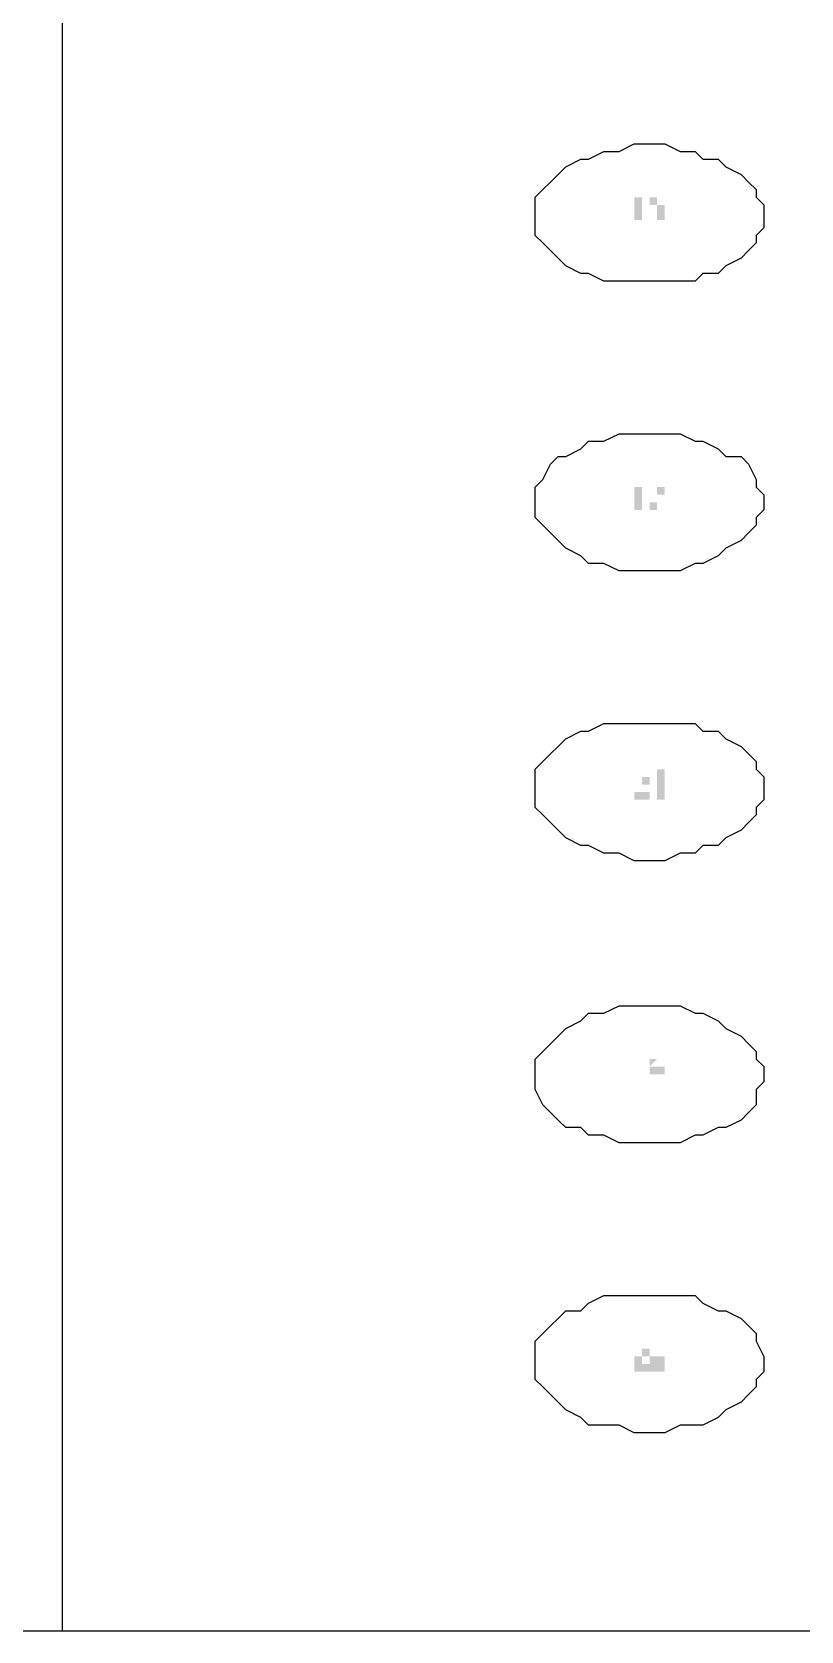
# Model space of a CAD drawing. Header units: millimetres. Extents: x 32.6 to 80.6, y 6.1 to 11.9.
# Drawn here: x 69.679 to 71.021, y 6.112 to 8.903 of the extents above; entities that cross this region are included whole.
import ezdxf

# ---------------------------------------------------------------- set-up
doc = ezdxf.new("R2010")
doc.units = ezdxf.units.MM

msp = doc.modelspace()

# ---------------------------------------------------------------- hatches: boundary and pattern name
for points in [[(70.7437, 8.5745), (70.7304, 8.5745), (70.7304, 8.6011), (70.7304, 8.6011), (70.7304, 8.6011), (70.7304, 8.6011), (70.7304, 8.6011), (70.7304, 8.6011), (70.7304, 8.6011), (70.7304, 8.6011), (70.7304, 8.6011), (70.7304, 8.6011), (70.7304, 8.6011), (70.7304, 8.6011), (70.7304, 8.6011), (70.7304, 8.6011), (70.7304, 8.6011), (70.7304, 8.6011), (70.7304, 8.6011), (70.7304, 8.6011), (70.7304, 8.6011), (70.7304, 8.6011), (70.7304, 8.6011), (70.7304, 8.6011), (70.7304, 8.6011), (70.7304, 8.6011), (70.7304, 8.6011), (70.7304, 8.6011), (70.7304, 8.6011), (70.7304, 8.6011), (70.7304, 8.6011), (70.7304, 8.6011), (70.7304, 8.6011), (70.7304, 8.6011), (70.7304, 8.6011), (70.7304, 8.6011), (70.7304, 8.6011), (70.7304, 8.6011), (70.7304, 8.6011), (70.7304, 8.6011), (70.7304, 8.6011), (70.7304, 8.6011), (70.7304, 8.6011), (70.7304, 8.6011), (70.7304, 8.6011), (70.7304, 8.6011), (70.7304, 8.6144), (70.7304, 8.6144), (70.7304, 8.6144), (70.7437, 8.6144), (70.7437, 8.6144), (70.7437, 8.6144), (70.7437, 8.6144), (70.7437, 8.6144), (70.7437, 8.6144)], [(70.7703, 8.5878), (70.7703, 8.5878), (70.7703, 8.5878), (70.7703, 8.5878), (70.7703, 8.5878), (70.7836, 8.5878), (70.7836, 8.5878), (70.7836, 8.5878), (70.7836, 8.5878), (70.7836, 8.5878), (70.7836, 8.5878), (70.7836, 8.5878), (70.7836, 8.5878), (70.7836, 8.5878), (70.7836, 8.5878), (70.7836, 8.5878), (70.7836, 8.5878), (70.7836, 8.5878), (70.7836, 8.5878), (70.7836, 8.5878), (70.7836, 8.5878), (70.7836, 8.5878), (70.7836, 8.5878), (70.7836, 8.5878), (70.7836, 8.5878), (70.7836, 8.5745), (70.7836, 8.5745), (70.7836, 8.5745), (70.7836, 8.5745), (70.7836, 8.5745), (70.7836, 8.5745), (70.7836, 8.5745), (70.7836, 8.5745), (70.7836, 8.5745), (70.7836, 8.5745), (70.7836, 8.5745), (70.7836, 8.5745), (70.7836, 8.5745), (70.7836, 8.5745), (70.7836, 8.5745), (70.7836, 8.5745), (70.7836, 8.5745), (70.7836, 8.5745), (70.7836, 8.5745), (70.7836, 8.5745), (70.7836, 8.5745), (70.7836, 8.5745), (70.7703, 8.5745), (70.7703, 8.5745), (70.7703, 8.5745), (70.7703, 8.5745), (70.7703, 8.5745), (70.7703, 8.5745), (70.7703, 8.5745), (70.7703, 8.5745), (70.7703, 8.5745), (70.7703, 8.5745), (70.7703, 8.5745), (70.7703, 8.5745), (70.7703, 8.5745), (70.7703, 8.5745), (70.7703, 8.5745), (70.7703, 8.5745), (70.7703, 8.5745), (70.7703, 8.5745), (70.7703, 8.5745), (70.7703, 8.5745), (70.7703, 8.5745), (70.7703, 8.5745), (70.7703, 8.5745), (70.7703, 8.5745), (70.757, 8.5745), (70.757, 8.5745), (70.757, 8.5745), (70.757, 8.5745), (70.757, 8.5745), (70.757, 8.5745), (70.757, 8.5745), (70.757, 8.5745), (70.757, 8.5745), (70.757, 8.5745), (70.757, 8.5745), (70.757, 8.5745), (70.757, 8.5745), (70.757, 8.5745), (70.757, 8.5745), (70.757, 8.5745), (70.757, 8.5745), (70.757, 8.5745), (70.757, 8.5745), (70.757, 8.5745), (70.757, 8.5745), (70.757, 8.5745), (70.757, 8.5745), (70.757, 8.5745), (70.757, 8.5745), (70.757, 8.5745), (70.757, 8.5745), (70.757, 8.5745), (70.757, 8.5745), (70.757, 8.5745), (70.757, 8.5745), (70.757, 8.5745), (70.757, 8.5745), (70.757, 8.5745), (70.757, 8.5745), (70.757, 8.5745), (70.757, 8.5745), (70.757, 8.5745), (70.757, 8.5745), (70.757, 8.5745), (70.757, 8.5745), (70.757, 8.5745), (70.757, 8.5745), (70.7703, 8.5745), (70.7703, 8.5745), (70.7703, 8.5745), (70.7703, 8.5745), (70.7703, 8.5745), (70.7703, 8.5745), (70.7703, 8.5745), (70.7703, 8.5745), (70.7703, 8.5745), (70.7703, 8.5745), (70.7703, 8.5745), (70.7703, 8.5745), (70.7703, 8.5745), (70.7703, 8.5745), (70.7703, 8.5745), (70.7703, 8.5745), (70.7703, 8.5745), (70.7703, 8.5745), (70.7703, 8.5745), (70.7703, 8.5745), (70.7703, 8.5745), (70.7703, 8.5745), (70.7703, 8.5745), (70.7703, 8.5745), (70.7703, 8.5745), (70.7703, 8.5745), (70.7703, 8.5745), (70.7703, 8.5745), (70.7703, 8.5745), (70.7703, 8.5745), (70.7703, 8.5745), (70.7703, 8.5745), (70.7703, 8.5745), (70.7703, 8.5878), (70.7703, 8.5878), (70.7703, 8.5878), (70.7703, 8.5878), (70.7703, 8.5878), (70.7703, 8.5878), (70.7703, 8.5878), (70.7703, 8.5878), (70.7703, 8.5878), (70.7703, 8.5878), (70.7703, 8.5878), (70.7703, 8.5878), (70.7703, 8.5878), (70.7703, 8.5878), (70.7703, 8.5878), (70.7703, 8.5878), (70.7703, 8.5878), (70.7703, 8.5878), (70.7703, 8.5878), (70.7703, 8.5878), (70.7703, 8.5878), (70.7703, 8.5878), (70.7703, 8.5878), (70.7703, 8.5878), (70.7703, 8.5878), (70.7703, 8.5878), (70.7703, 8.5878), (70.7703, 8.5878), (70.7703, 8.5878), (70.7703, 8.5878), (70.7703, 8.5878), (70.7703, 8.5878), (70.7703, 8.5878), (70.7703, 8.5878), (70.7703, 8.5878), (70.7703, 8.5878), (70.7703, 8.5878), (70.7703, 8.5878), (70.7703, 8.5878), (70.7703, 8.5878), (70.7703, 8.5878), (70.7703, 8.5878), (70.7703, 8.5878), (70.7703, 8.6011), (70.7703, 8.6011), (70.7703, 8.6011), (70.7703, 8.6011), (70.7703, 8.6011), (70.7703, 8.6011), (70.7703, 8.6011), (70.7703, 8.6011), (70.7703, 8.6011), (70.7703, 8.6011), (70.7703, 8.6011), (70.7703, 8.6011), (70.7703, 8.6011), (70.7703, 8.6011), (70.7703, 8.6011), (70.7703, 8.6011), (70.7703, 8.6011), (70.7703, 8.6011), (70.7703, 8.6011), (70.7703, 8.6011), (70.7703, 8.6011), (70.7703, 8.6011), (70.7703, 8.6011), (70.7703, 8.6011), (70.7703, 8.6011), (70.7703, 8.6011), (70.7703, 8.6011), (70.7703, 8.6011), (70.7703, 8.6011), (70.7703, 8.6011), (70.7703, 8.6011), (70.7703, 8.6011), (70.7703, 8.6011), (70.7703, 8.6011), (70.7703, 8.6011), (70.7703, 8.6011), (70.7703, 8.6011), (70.7703, 8.6011), (70.7703, 8.6011), (70.757, 8.6011), (70.757, 8.6011), (70.757, 8.6011), (70.757, 8.6011), (70.757, 8.6011), (70.757, 8.6011), (70.757, 8.6011), (70.757, 8.6011), (70.757, 8.6011), (70.757, 8.6011), (70.757, 8.6011), (70.757, 8.6011), (70.757, 8.6011), (70.757, 8.6011), (70.757, 8.6011), (70.757, 8.6011), (70.757, 8.6011), (70.757, 8.6011), (70.757, 8.6011), (70.757, 8.6011), (70.757, 8.6011), (70.757, 8.6011), (70.757, 8.6011), (70.757, 8.6011), (70.757, 8.6011), (70.757, 8.6011), (70.757, 8.6011), (70.757, 8.6011), (70.757, 8.6011), (70.757, 8.6011), (70.757, 8.6144), (70.757, 8.6144), (70.757, 8.6144), (70.757, 8.6144), (70.757, 8.6144), (70.757, 8.6144), (70.757, 8.6144), (70.757, 8.6144), (70.757, 8.6144), (70.757, 8.6144), (70.7703, 8.6144), (70.7703, 8.6144), (70.7703, 8.6144), (70.7703, 8.6144), (70.7703, 8.6144), (70.7703, 8.6144), (70.7703, 8.6144), (70.7703, 8.6144), (70.7703, 8.6144), (70.7703, 8.6144), (70.7703, 8.6144), (70.7703, 8.6144), (70.7703, 8.6144), (70.7703, 8.6144), (70.7703, 8.6144), (70.7703, 8.6144), (70.7703, 8.6144), (70.7703, 8.6144), (70.7703, 8.6144), (70.7703, 8.6144), (70.7703, 8.6144), (70.7703, 8.6144), (70.7703, 8.6144), (70.7703, 8.6144), (70.7703, 8.6011), (70.7703, 8.6011), (70.7836, 8.6011), (70.7836, 8.6011), (70.7836, 8.6011), (70.7836, 8.6011), (70.7836, 8.6011), (70.7836, 8.6011), (70.7836, 8.6011), (70.7836, 8.6011), (70.7836, 8.6011), (70.7836, 8.6011), (70.7836, 8.6011), (70.7836, 8.6011), (70.7836, 8.6011), (70.7836, 8.6011), (70.7836, 8.6011), (70.7836, 8.6011), (70.7836, 8.6011), (70.7836, 8.6011), (70.7836, 8.6011), (70.7836, 8.6011), (70.7836, 8.6011), (70.7836, 8.6011), (70.7836, 8.6011), (70.7836, 8.6011), (70.7836, 8.6011), (70.7836, 8.5878), (70.7836, 8.5878), (70.7836, 8.5878), (70.7836, 8.5878), (70.7703, 8.5878), (70.7703, 8.5878), (70.7703, 8.5878), (70.7703, 8.5878), (70.7703, 8.5878), (70.7703, 8.5878)], [(70.7437, 8.0687), (70.7304, 8.0687), (70.7304, 8.0953), (70.7304, 8.0953), (70.7304, 8.0953), (70.7304, 8.0953), (70.7304, 8.0953), (70.7304, 8.0953), (70.7304, 8.0953), (70.7304, 8.0953), (70.7304, 8.0953), (70.7304, 8.0953), (70.7304, 8.0953), (70.7304, 8.0953), (70.7304, 8.0953), (70.7304, 8.0953), (70.7304, 8.0953), (70.7304, 8.0953), (70.7304, 8.0953), (70.7304, 8.0953), (70.7304, 8.0953), (70.7304, 8.0953), (70.7304, 8.0953), (70.7304, 8.0953), (70.7304, 8.0953), (70.7304, 8.0953), (70.7304, 8.0953), (70.7304, 8.0953), (70.7304, 8.0953), (70.7304, 8.0953), (70.7304, 8.0953), (70.7304, 8.1086), (70.7304, 8.1086), (70.7304, 8.1086), (70.7304, 8.1086), (70.7304, 8.1086), (70.7304, 8.1086), (70.7304, 8.1086), (70.7304, 8.1086), (70.7304, 8.1086), (70.7304, 8.1086), (70.7304, 8.1086), (70.7304, 8.1086), (70.7304, 8.1086), (70.7304, 8.1086), (70.7304, 8.1086), (70.7304, 8.1086), (70.7304, 8.1086), (70.7304, 8.1086), (70.7437, 8.1086), (70.7437, 8.1086), (70.7437, 8.1086), (70.7437, 8.1086), (70.7437, 8.1086), (70.7437, 8.1086)], [(70.7836, 8.1086), (70.7836, 8.1086), (70.7836, 8.1086), (70.7836, 8.1086), (70.7836, 8.1086), (70.7836, 8.1086), (70.7836, 8.1086), (70.7836, 8.1086), (70.7836, 8.1086), (70.7836, 8.0953), (70.7836, 8.0953), (70.7836, 8.0953), (70.7836, 8.0953), (70.7836, 8.0953), (70.7836, 8.0953), (70.7703, 8.0953), (70.7703, 8.0953), (70.7703, 8.0953), (70.7703, 8.0953), (70.7703, 8.0953), (70.7703, 8.0953), (70.7703, 8.0953), (70.7703, 8.0953), (70.7703, 8.0953), (70.7703, 8.0953), (70.7703, 8.0953), (70.7703, 8.0953), (70.7703, 8.0953), (70.7703, 8.0953), (70.7703, 8.0953), (70.7703, 8.0953), (70.7703, 8.0953), (70.7703, 8.0953), (70.7703, 8.0953), (70.7703, 8.0953), (70.7703, 8.082), (70.7703, 8.082), (70.7703, 8.082), (70.7703, 8.082), (70.7703, 8.082), (70.7703, 8.082), (70.7703, 8.082), (70.7703, 8.082), (70.7703, 8.082), (70.7703, 8.082), (70.7703, 8.082), (70.7703, 8.082), (70.7703, 8.082), (70.7703, 8.082), (70.7703, 8.082), (70.7703, 8.082), (70.7703, 8.082), (70.7703, 8.082), (70.7703, 8.082), (70.7703, 8.082), (70.7703, 8.082), (70.7703, 8.082), (70.7703, 8.082), (70.7703, 8.082), (70.7703, 8.0687), (70.7703, 8.0687), (70.7703, 8.0687), (70.7703, 8.0687), (70.7703, 8.0687), (70.7703, 8.0687), (70.7703, 8.0687), (70.7703, 8.0687), (70.7703, 8.0687), (70.7703, 8.0687), (70.7703, 8.0687), (70.7703, 8.0687), (70.7703, 8.0687), (70.757, 8.0687), (70.757, 8.0687), (70.757, 8.0687), (70.757, 8.0687), (70.757, 8.0687), (70.757, 8.0687), (70.757, 8.0687), (70.757, 8.0687), (70.757, 8.0687), (70.757, 8.0687), (70.757, 8.0687), (70.757, 8.0687), (70.757, 8.0687), (70.757, 8.0687), (70.757, 8.082), (70.757, 8.082), (70.757, 8.082), (70.757, 8.082), (70.757, 8.082), (70.757, 8.082), (70.757, 8.082), (70.757, 8.082), (70.757, 8.082), (70.757, 8.082), (70.757, 8.082), (70.757, 8.082), (70.757, 8.082), (70.757, 8.082), (70.7703, 8.082), (70.7703, 8.082), (70.7703, 8.082), (70.7703, 8.082), (70.7703, 8.082), (70.7703, 8.082), (70.7703, 8.082), (70.7703, 8.082), (70.7703, 8.0953), (70.7703, 8.0953), (70.7703, 8.0953), (70.7703, 8.0953), (70.7703, 8.0953), (70.7703, 8.0953), (70.7703, 8.0953), (70.7703, 8.0953), (70.7703, 8.0953), (70.7703, 8.0953), (70.7703, 8.0953), (70.7703, 8.0953), (70.7703, 8.0953), (70.7703, 8.0953), (70.7703, 8.0953), (70.7703, 8.0953), (70.7703, 8.0953), (70.7703, 8.0953), (70.7703, 8.0953), (70.7703, 8.0953), (70.7703, 8.0953), (70.7703, 8.0953), (70.7703, 8.0953), (70.7703, 8.0953), (70.7703, 8.0953), (70.7703, 8.0953), (70.7703, 8.1086), (70.7703, 8.1086), (70.7703, 8.1086), (70.7703, 8.1086), (70.7703, 8.1086), (70.7703, 8.1086), (70.7703, 8.1086), (70.757, 8.1086), (70.757, 8.1086), (70.7836, 8.1086)], [(70.757, 7.5629), (70.7304, 7.5629), (70.7304, 7.5629), (70.7304, 7.5629), (70.7304, 7.5762), (70.7304, 7.5762), (70.7304, 7.5762), (70.7304, 7.5762), (70.7304, 7.5762), (70.7304, 7.5762), (70.7304, 7.5762), (70.7304, 7.5762), (70.7304, 7.5762), (70.7304, 7.5762), (70.7304, 7.5762), (70.7304, 7.5762), (70.7304, 7.5762), (70.7304, 7.5762), (70.7304, 7.5762), (70.7304, 7.5762), (70.7304, 7.5762), (70.7304, 7.5762), (70.7304, 7.5762), (70.7304, 7.5762), (70.7304, 7.5762), (70.7304, 7.5762), (70.7304, 7.5762), (70.7304, 7.5762), (70.7304, 7.5762), (70.7304, 7.5762), (70.7304, 7.5762), (70.7304, 7.5762), (70.7304, 7.5762), (70.7304, 7.5762), (70.7437, 7.5762), (70.7437, 7.5895), (70.7437, 7.5895), (70.7437, 7.5895), (70.7437, 7.5895), (70.7437, 7.5895), (70.7437, 7.5895), (70.7437, 7.5895), (70.7437, 7.5895), (70.7437, 7.5895), (70.7437, 7.5895), (70.7437, 7.5895), (70.7437, 7.5895), (70.7437, 7.5895), (70.7437, 7.5895), (70.7437, 7.5895), (70.7437, 7.5895), (70.7437, 7.5895), (70.7437, 7.5895), (70.7437, 7.5895), (70.7437, 7.5895), (70.7437, 7.5895), (70.7437, 7.5895), (70.7437, 7.5895), (70.7437, 7.5895), (70.7437, 7.5895), (70.7437, 7.5895), (70.7437, 7.5895), (70.7437, 7.5895), (70.7437, 7.5895), (70.7437, 7.5895), (70.7437, 7.5895), (70.7437, 7.6028), (70.7437, 7.6028), (70.7437, 7.6028), (70.7437, 7.6028), (70.7437, 7.6028), (70.7437, 7.6028), (70.7437, 7.6028), (70.7437, 7.6028), (70.7437, 7.6028), (70.7437, 7.6028), (70.7437, 7.6028), (70.7437, 7.6028), (70.7437, 7.6028), (70.7437, 7.6028), (70.7437, 7.6028), (70.7437, 7.6028), (70.7437, 7.6028), (70.7437, 7.6028), (70.7437, 7.6028), (70.7437, 7.6028), (70.7437, 7.6028), (70.7437, 7.6028), (70.7437, 7.6028), (70.7437, 7.6028), (70.7437, 7.6028), (70.7437, 7.6028), (70.7437, 7.6028), (70.7437, 7.6028), (70.7437, 7.6028), (70.7437, 7.6028), (70.7437, 7.6028), (70.7437, 7.6028), (70.7437, 7.6028), (70.7437, 7.6028), (70.7437, 7.6028), (70.7437, 7.6028), (70.7437, 7.6028), (70.7304, 7.6028), (70.7304, 7.6028), (70.7304, 7.6028), (70.7304, 7.6028), (70.7304, 7.6028), (70.7304, 7.6028), (70.7304, 7.6028), (70.7304, 7.6028), (70.7304, 7.6028), (70.7304, 7.6028), (70.7304, 7.6028), (70.7304, 7.6028), (70.7304, 7.6028), (70.7304, 7.6028), (70.7304, 7.6028), (70.7304, 7.6028), (70.7304, 7.6028), (70.7304, 7.6028), (70.7304, 7.6028), (70.7304, 7.6028), (70.7304, 7.6028), (70.7304, 7.6028), (70.7304, 7.6028), (70.7304, 7.6028), (70.7304, 7.6028), (70.7304, 7.6028), (70.7304, 7.6028), (70.7304, 7.6028), (70.7304, 7.6028), (70.7304, 7.6028), (70.7304, 7.6028), (70.7304, 7.6028), (70.7304, 7.6028), (70.7304, 7.6028), (70.7304, 7.6028), (70.7304, 7.6028), (70.7304, 7.6028), (70.7304, 7.6028), (70.7304, 7.6028), (70.7304, 7.6028), (70.7304, 7.6028), (70.7304, 7.6028), (70.7437, 7.6028), (70.7437, 7.6162), (70.7437, 7.6162), (70.7437, 7.6162), (70.7437, 7.6162), (70.7437, 7.6162), (70.7437, 7.6162), (70.7437, 7.6162), (70.7437, 7.6162), (70.7437, 7.6162), (70.7437, 7.6162), (70.7437, 7.6162), (70.7437, 7.6162), (70.7437, 7.6162), (70.7437, 7.6162), (70.7437, 7.6162), (70.7437, 7.6162), (70.7437, 7.6162), (70.7437, 7.6028), (70.7437, 7.6028), (70.7437, 7.6028), (70.7437, 7.6028), (70.7437, 7.6028), (70.7437, 7.6028), (70.757, 7.6028), (70.757, 7.6028), (70.757, 7.6028), (70.757, 7.6028), (70.757, 7.6028), (70.757, 7.6028), (70.757, 7.6028), (70.757, 7.6028), (70.757, 7.6028), (70.757, 7.6028), (70.757, 7.6028), (70.757, 7.6028), (70.757, 7.6028), (70.757, 7.6028), (70.757, 7.6028), (70.757, 7.6028), (70.757, 7.6028), (70.757, 7.6028), (70.757, 7.6028), (70.757, 7.6028), (70.757, 7.6028), (70.757, 7.6028), (70.757, 7.6028), (70.757, 7.6028), (70.757, 7.6028), (70.757, 7.5895), (70.757, 7.5895), (70.757, 7.5895), (70.757, 7.5895), (70.757, 7.5895), (70.757, 7.5895), (70.757, 7.5895), (70.757, 7.5895), (70.757, 7.5895), (70.757, 7.5895), (70.757, 7.5895), (70.757, 7.5895), (70.757, 7.5895), (70.757, 7.5895), (70.757, 7.5895), (70.757, 7.5895), (70.757, 7.5895), (70.757, 7.5895), (70.757, 7.5895), (70.7437, 7.5895), (70.7437, 7.5895), (70.7437, 7.5895), (70.7437, 7.5895), (70.7437, 7.5895), (70.7437, 7.5895), (70.7437, 7.5895), (70.7437, 7.5895), (70.7437, 7.5895), (70.7437, 7.5895), (70.7437, 7.5895), (70.7437, 7.5895), (70.7437, 7.5762), (70.7437, 7.5762), (70.7437, 7.5762), (70.7437, 7.5762), (70.7437, 7.5762), (70.7437, 7.5762), (70.7437, 7.5762), (70.7437, 7.5762), (70.7437, 7.5762), (70.7437, 7.5762), (70.7437, 7.5762), (70.7437, 7.5762), (70.7437, 7.5762), (70.7437, 7.5762), (70.7437, 7.5762), (70.7437, 7.5762), (70.7304, 7.5762), (70.7304, 7.5762), (70.7304, 7.5762), (70.7304, 7.5762), (70.7304, 7.5762), (70.7304, 7.5762), (70.7304, 7.5762), (70.7304, 7.5762), (70.757, 7.5762)], [(70.7836, 7.5629), (70.7703, 7.5629), (70.7703, 7.6028), (70.7703, 7.6028), (70.7703, 7.6028), (70.7703, 7.6028), (70.7703, 7.6028), (70.7703, 7.6028), (70.7703, 7.6028), (70.7703, 7.6028), (70.7703, 7.6028), (70.7703, 7.6028), (70.7703, 7.6028), (70.7703, 7.6028), (70.7703, 7.6028), (70.7703, 7.6028), (70.7703, 7.6028), (70.7703, 7.5895), (70.7703, 7.5895), (70.7703, 7.5895), (70.7703, 7.5895), (70.7703, 7.5895), (70.7703, 7.5895), (70.7703, 7.5895), (70.7703, 7.6028), (70.7703, 7.6028), (70.7703, 7.6028), (70.7703, 7.6028), (70.7703, 7.6028), (70.7703, 7.6028), (70.7703, 7.6028), (70.7703, 7.6028), (70.7703, 7.6028), (70.7703, 7.6028), (70.7703, 7.6028), (70.7703, 7.6028), (70.7703, 7.6028), (70.7703, 7.6028), (70.7703, 7.6028), (70.7703, 7.6028), (70.7703, 7.6028), (70.7703, 7.6028), (70.7703, 7.6028), (70.7703, 7.6028), (70.7703, 7.6028), (70.7703, 7.6028), (70.7703, 7.6028), (70.7703, 7.6028), (70.7703, 7.6028), (70.7703, 7.6028), (70.7703, 7.6028), (70.7703, 7.6162), (70.7836, 7.6162), (70.7836, 7.6162), (70.7836, 7.6162)], [(70.757, 7.0704), (70.7171, 7.0704), (70.7171, 7.0704), (70.7171, 7.0704), (70.7171, 7.0704), (70.7171, 7.0704), (70.7304, 7.0704), (70.7304, 7.0704), (70.7304, 7.0704), (70.7304, 7.0704), (70.7304, 7.0704), (70.7304, 7.0704), (70.7304, 7.0704), (70.7304, 7.0704), (70.7304, 7.0704), (70.7304, 7.0704), (70.7304, 7.0704), (70.7304, 7.0704), (70.7304, 7.0704), (70.7304, 7.0704), (70.7304, 7.0704), (70.7304, 7.0704), (70.7304, 7.0837), (70.7304, 7.0837), (70.7304, 7.0837), (70.7304, 7.0837), (70.7304, 7.0837), (70.7304, 7.0837), (70.7304, 7.0837), (70.7304, 7.0837), (70.7304, 7.0837), (70.7304, 7.0837), (70.7304, 7.0837), (70.7304, 7.0837), (70.7304, 7.0837), (70.7304, 7.0837), (70.7304, 7.0837), (70.7304, 7.0837), (70.7304, 7.0837), (70.7304, 7.0837), (70.7304, 7.0837), (70.7304, 7.0837), (70.7437, 7.0837), (70.7437, 7.0837), (70.7437, 7.0837), (70.7437, 7.0837), (70.7437, 7.0837), (70.7437, 7.0837), (70.7437, 7.0837), (70.7437, 7.0837), (70.7437, 7.0837), (70.7437, 7.0837), (70.7437, 7.0837), (70.7437, 7.0837), (70.7437, 7.0971), (70.7437, 7.0971), (70.7437, 7.0971), (70.7437, 7.0971), (70.7437, 7.0971), (70.7437, 7.0971), (70.7437, 7.0971), (70.7437, 7.0971), (70.7437, 7.0971), (70.7437, 7.0971), (70.7437, 7.0971), (70.7437, 7.0971), (70.7437, 7.0971), (70.7437, 7.0971), (70.7437, 7.0971), (70.7437, 7.0971), (70.7437, 7.0971), (70.7437, 7.0971), (70.7437, 7.0971), (70.7437, 7.0971), (70.7437, 7.0971), (70.7437, 7.0971), (70.7437, 7.0971), (70.7437, 7.0971), (70.7437, 7.0971), (70.7437, 7.0971), (70.7437, 7.0971), (70.7437, 7.0971), (70.7437, 7.0971), (70.7437, 7.1104), (70.7437, 7.1104), (70.7437, 7.1104), (70.7437, 7.1104), (70.7437, 7.1104), (70.7437, 7.1104), (70.7437, 7.1104), (70.7437, 7.1104), (70.7437, 7.1104), (70.7437, 7.1104), (70.7437, 7.1104), (70.7437, 7.1104), (70.7304, 7.1104), (70.7304, 7.1104), (70.7304, 7.1104), (70.7304, 7.1104), (70.7304, 7.1104), (70.7304, 7.1104), (70.7304, 7.1104), (70.7304, 7.1104), (70.7304, 7.1104), (70.7304, 7.0971), (70.7304, 7.0971), (70.7304, 7.0971), (70.7304, 7.0971), (70.7304, 7.0971), (70.7304, 7.0971), (70.7304, 7.0971), (70.7304, 7.0971), (70.7304, 7.0971), (70.7304, 7.0971), (70.7304, 7.0971), (70.7304, 7.0971), (70.7304, 7.0971), (70.7304, 7.0971), (70.7304, 7.0971), (70.7304, 7.0971), (70.7304, 7.0971), (70.7304, 7.0971), (70.7304, 7.0971), (70.7304, 7.0971), (70.7304, 7.0971), (70.7304, 7.0971), (70.7304, 7.0971), (70.7304, 7.0971), (70.7304, 7.0971), (70.7304, 7.1104), (70.7304, 7.1104), (70.7304, 7.1104), (70.7304, 7.1104), (70.7304, 7.1104), (70.7304, 7.1104), (70.7304, 7.1104), (70.7304, 7.1104), (70.7304, 7.1104), (70.7304, 7.1104), (70.7304, 7.1104), (70.7304, 7.1104), (70.7304, 7.1104), (70.7304, 7.1104), (70.7304, 7.1104), (70.7304, 7.1104), (70.7304, 7.1104), (70.7304, 7.1104), (70.7304, 7.1104), (70.7304, 7.1104), (70.7304, 7.1104), (70.7304, 7.1104), (70.7304, 7.1104), (70.7437, 7.1104), (70.7437, 7.1104), (70.7437, 7.1104), (70.7437, 7.1104), (70.7437, 7.1104), (70.7437, 7.1104), (70.7437, 7.1104), (70.7437, 7.1104), (70.7437, 7.1104), (70.7437, 7.1104), (70.7437, 7.1104), (70.7437, 7.1104), (70.7437, 7.1104), (70.7437, 7.1104), (70.7437, 7.1104), (70.7437, 7.1104), (70.7437, 7.1104), (70.7437, 7.1104), (70.7437, 7.1104), (70.7437, 7.1104), (70.7437, 7.1104), (70.7437, 7.1104), (70.7437, 7.1104), (70.7437, 7.1104), (70.7437, 7.1104), (70.7437, 7.1104), (70.7437, 7.1104), (70.7437, 7.0971), (70.7437, 7.0971), (70.7437, 7.0971), (70.757, 7.0971), (70.757, 7.0971), (70.757, 7.0971), (70.757, 7.0971), (70.757, 7.0971), (70.757, 7.0971), (70.757, 7.0971), (70.757, 7.0971), (70.757, 7.0971), (70.757, 7.0971), (70.757, 7.0971), (70.757, 7.0971), (70.757, 7.0971), (70.757, 7.0971), (70.757, 7.0971), (70.7437, 7.0971), (70.7437, 7.0971), (70.7437, 7.0971), (70.7437, 7.0971), (70.7437, 7.0971), (70.7437, 7.0971), (70.7437, 7.0971), (70.7437, 7.0837), (70.7437, 7.0837), (70.7437, 7.0837), (70.7437, 7.0837), (70.7437, 7.0837), (70.7437, 7.0837), (70.7437, 7.0837), (70.7437, 7.0837), (70.7437, 7.0837), (70.7437, 7.0837), (70.7437, 7.0837), (70.7437, 7.0837), (70.7437, 7.0837), (70.7437, 7.0837), (70.7437, 7.0837), (70.7437, 7.0837), (70.7437, 7.0837), (70.7437, 7.0837), (70.7437, 7.0837), (70.7437, 7.0837), (70.7437, 7.0837), (70.7437, 7.0837), (70.7437, 7.0837), (70.7437, 7.0837), (70.7437, 7.0837), (70.7437, 7.0837), (70.7437, 7.0837), (70.7437, 7.0837), (70.7304, 7.0837), (70.7304, 7.0837), (70.7304, 7.0837), (70.7304, 7.0837), (70.7304, 7.0837), (70.7304, 7.0704), (70.7304, 7.0704), (70.7304, 7.0704), (70.7304, 7.0704), (70.7304, 7.0704), (70.7304, 7.0704), (70.7304, 7.0704), (70.7304, 7.0704), (70.7304, 7.0704), (70.7304, 7.0704), (70.7304, 7.0704), (70.7304, 7.0704), (70.757, 7.0704)], [(70.757, 7.0971), (70.7703, 7.0971), (70.7703, 7.0971), (70.7703, 7.0971), (70.7703, 7.0971), (70.7703, 7.0971), (70.7703, 7.0971), (70.7703, 7.0971), (70.7703, 7.0971), (70.7703, 7.0971), (70.7703, 7.0971), (70.7703, 7.0971), (70.7703, 7.0971), (70.7703, 7.0971), (70.7703, 7.0971), (70.7703, 7.0971), (70.7703, 7.0971), (70.7703, 7.0971), (70.7703, 7.0971), (70.7703, 7.0971), (70.7703, 7.0971), (70.7703, 7.0971), (70.7703, 7.0971), (70.7703, 7.0971), (70.7703, 7.0971), (70.7836, 7.0971), (70.7836, 7.0971), (70.7836, 7.0971), (70.7836, 7.0971), (70.7836, 7.0971), (70.7836, 7.0971), (70.7836, 7.0971), (70.7836, 7.0971), (70.7836, 7.0971), (70.7836, 7.0971), (70.7836, 7.0971), (70.7836, 7.0971), (70.7836, 7.0837), (70.7836, 7.0837), (70.7836, 7.0837), (70.7836, 7.0837), (70.7836, 7.0837), (70.7836, 7.0837), (70.7836, 7.0837), (70.7836, 7.0837), (70.7836, 7.0837), (70.7836, 7.0837), (70.7836, 7.0837), (70.7836, 7.0837), (70.7836, 7.0837), (70.7836, 7.0837), (70.7836, 7.0837), (70.7836, 7.0837), (70.7836, 7.0837), (70.7836, 7.0837), (70.7836, 7.0837), (70.7836, 7.0837), (70.7836, 7.0837), (70.7836, 7.0837), (70.7836, 7.0837), (70.7836, 7.0837), (70.7836, 7.0837), (70.7836, 7.0704), (70.7836, 7.0704), (70.7836, 7.0704), (70.7836, 7.0704), (70.7836, 7.0704), (70.7836, 7.0704), (70.7836, 7.0704), (70.7836, 7.0704), (70.7836, 7.0704), (70.7836, 7.0704), (70.7836, 7.0704), (70.7836, 7.0704), (70.7836, 7.0704), (70.7836, 7.0704), (70.7836, 7.0704), (70.7836, 7.0704), (70.7836, 7.0704), (70.7836, 7.0704), (70.7836, 7.0704), (70.7836, 7.0704), (70.7836, 7.0704), (70.7703, 7.0704), (70.7703, 7.0704), (70.7703, 7.0704), (70.7703, 7.0704), (70.7703, 7.0704), (70.7703, 7.0704), (70.7703, 7.0704), (70.7703, 7.0704), (70.7703, 7.0704), (70.7703, 7.0704), (70.7703, 7.0704), (70.7703, 7.0704), (70.7703, 7.0704), (70.7703, 7.0704), (70.7703, 7.0704), (70.7703, 7.0704), (70.7703, 7.0704), (70.7703, 7.0704), (70.7703, 7.0704), (70.7703, 7.0704), (70.7703, 7.0704), (70.7703, 7.0704), (70.7703, 7.0704), (70.7703, 7.0704), (70.757, 7.0704), (70.757, 7.0704), (70.757, 7.0704), (70.757, 7.0704), (70.757, 7.0704), (70.757, 7.0704), (70.757, 7.0704), (70.757, 7.0704), (70.757, 7.0704), (70.757, 7.0704), (70.757, 7.0704), (70.757, 7.0704), (70.757, 7.0704), (70.757, 7.0704), (70.757, 7.0704), (70.757, 7.0704), (70.757, 7.0704), (70.757, 7.0704), (70.757, 7.0704), (70.757, 7.0704), (70.757, 7.0704), (70.757, 7.0837), (70.757, 7.0837), (70.757, 7.0837), (70.757, 7.0837), (70.757, 7.0837), (70.757, 7.0837), (70.757, 7.0837), (70.757, 7.0704), (70.757, 7.0704), (70.757, 7.0704), (70.757, 7.0704), (70.7703, 7.0704), (70.7703, 7.0704), (70.7703, 7.0704), (70.7703, 7.0704), (70.7703, 7.0704), (70.7703, 7.0704), (70.7703, 7.0704), (70.7703, 7.0704), (70.7703, 7.0704), (70.7703, 7.0704), (70.7703, 7.0704), (70.7703, 7.0704), (70.7703, 7.0704), (70.7703, 7.0704), (70.7703, 7.0704), (70.7703, 7.0704), (70.7703, 7.0704), (70.7703, 7.0704), (70.7703, 7.0704), (70.7703, 7.0704), (70.7703, 7.0704), (70.7703, 7.0704), (70.7703, 7.0704), (70.7703, 7.0704), (70.7703, 7.0704), (70.7703, 7.0704), (70.7703, 7.0704), (70.7703, 7.0704), (70.7703, 7.0704), (70.7703, 7.0704), (70.7836, 7.0704), (70.7836, 7.0704), (70.7836, 7.0704), (70.7836, 7.0704), (70.7836, 7.0704), (70.7836, 7.0837), (70.7836, 7.0837), (70.7836, 7.0837), (70.7836, 7.0837), (70.7836, 7.0837), (70.7836, 7.0837), (70.7836, 7.0837), (70.7836, 7.0837), (70.7836, 7.0837), (70.7836, 7.0837), (70.7836, 7.0837), (70.7836, 7.0837), (70.7836, 7.0837), (70.7836, 7.0837), (70.7836, 7.0837), (70.7836, 7.0837), (70.7836, 7.0837), (70.7836, 7.0837), (70.7836, 7.0837), (70.7703, 7.0837), (70.7703, 7.0837), (70.7703, 7.0837), (70.7703, 7.0837), (70.7703, 7.0837), (70.7703, 7.0837), (70.7703, 7.0837), (70.7703, 7.0837), (70.7703, 7.0837), (70.7703, 7.0971), (70.7703, 7.0971), (70.7703, 7.0971), (70.7703, 7.0971), (70.7703, 7.0971), (70.7703, 7.0971), (70.7703, 7.0971), (70.7703, 7.0971), (70.7703, 7.0971), (70.7703, 7.0971), (70.7703, 7.0971), (70.7703, 7.0971), (70.7703, 7.0837), (70.7703, 7.0837), (70.7703, 7.0837), (70.7703, 7.0837), (70.7703, 7.0837), (70.7703, 7.0837), (70.7703, 7.0837), (70.757, 7.0837), (70.757, 7.0837), (70.757, 7.0837), (70.757, 7.0837), (70.757, 7.0837), (70.757, 7.1104), (70.7836, 7.1104), (70.7836, 7.1104), (70.7703, 7.1104)], [(70.757, 6.5646), (70.7171, 6.5646), (70.7171, 6.5646), (70.7171, 6.5646), (70.7171, 6.5646), (70.7304, 6.5646), (70.7304, 6.5646), (70.7304, 6.5646), (70.7304, 6.5646), (70.7304, 6.578), (70.7304, 6.578), (70.7304, 6.578), (70.7304, 6.578), (70.7304, 6.578), (70.7304, 6.578), (70.7304, 6.578), (70.7304, 6.578), (70.7304, 6.578), (70.7304, 6.578), (70.7304, 6.578), (70.7304, 6.578), (70.7304, 6.578), (70.7304, 6.578), (70.7304, 6.578), (70.7304, 6.578), (70.7304, 6.578), (70.7304, 6.578), (70.7304, 6.578), (70.7304, 6.578), (70.7304, 6.578), (70.7304, 6.578), (70.7304, 6.578), (70.7304, 6.578), (70.7304, 6.578), (70.7304, 6.578), (70.7304, 6.578), (70.7304, 6.578), (70.7304, 6.578), (70.7304, 6.578), (70.7304, 6.578), (70.7304, 6.578), (70.7304, 6.5913), (70.7437, 6.5913), (70.7437, 6.5913), (70.7437, 6.5913), (70.7437, 6.5913), (70.7437, 6.5913), (70.7437, 6.5913), (70.7437, 6.5913), (70.7437, 6.5913), (70.7437, 6.5913), (70.7437, 6.5913), (70.7437, 6.5913), (70.7437, 6.5913), (70.7437, 6.5913), (70.7437, 6.5913), (70.7437, 6.5913), (70.7437, 6.5913), (70.7437, 6.5913), (70.7437, 6.5913), (70.7437, 6.5913), (70.7437, 6.5913), (70.7437, 6.5913), (70.7437, 6.5913), (70.7437, 6.5913), (70.7437, 6.5913), (70.7437, 6.5913), (70.7437, 6.5913), (70.7437, 6.5913), (70.7437, 6.5913), (70.7437, 6.5913), (70.7437, 6.6046), (70.7437, 6.6046), (70.7437, 6.6046), (70.7437, 6.6046), (70.7437, 6.6046), (70.7437, 6.6046), (70.7437, 6.6046), (70.7437, 6.6046), (70.7437, 6.6046), (70.7437, 6.6046), (70.7437, 6.6046), (70.7437, 6.6046), (70.7437, 6.6046), (70.7437, 6.6046), (70.7437, 6.6046), (70.7437, 6.6046), (70.7437, 6.6046), (70.7437, 6.6046), (70.7437, 6.6046), (70.7437, 6.6046), (70.7437, 6.6046), (70.7437, 6.6046), (70.7437, 6.6046), (70.7437, 6.6046), (70.7304, 6.6046), (70.7304, 6.6046), (70.7304, 6.6046), (70.7304, 6.6046), (70.7304, 6.6046), (70.7304, 6.6046), (70.7304, 6.6046), (70.7304, 6.6046), (70.7304, 6.6046), (70.7304, 6.6046), (70.7304, 6.6046), (70.7304, 6.6046), (70.7304, 6.6046), (70.7304, 6.6046), (70.7304, 6.6046), (70.7304, 6.6046), (70.7304, 6.6046), (70.7304, 6.6046), (70.7304, 6.6046), (70.7304, 6.6046), (70.7304, 6.5913), (70.7304, 6.5913), (70.7304, 6.5913), (70.7304, 6.5913), (70.7304, 6.6046), (70.7304, 6.6046), (70.7304, 6.6046), (70.7304, 6.6046), (70.7304, 6.6046), (70.7304, 6.6046), (70.7304, 6.6046), (70.7304, 6.6046), (70.7304, 6.6046), (70.7304, 6.6046), (70.7304, 6.6046), (70.7304, 6.6046), (70.7304, 6.6046), (70.7304, 6.6046), (70.7304, 6.6046), (70.7304, 6.6046), (70.7304, 6.6046), (70.7304, 6.6046), (70.7304, 6.6046), (70.7304, 6.6046), (70.7304, 6.6046), (70.7304, 6.6046), (70.7304, 6.6046), (70.7304, 6.6046), (70.7304, 6.6046), (70.7304, 6.6046), (70.7304, 6.6046), (70.7304, 6.6046), (70.7304, 6.6046), (70.7304, 6.6046), (70.7304, 6.6046), (70.7304, 6.6046), (70.7304, 6.6046), (70.7437, 6.6046), (70.7437, 6.6046), (70.7437, 6.6046), (70.7437, 6.6046), (70.7437, 6.6046), (70.7437, 6.6046), (70.7437, 6.6046), (70.7437, 6.6046), (70.7437, 6.6046), (70.7437, 6.6046), (70.7437, 6.6046), (70.7437, 6.6046), (70.7437, 6.6046), (70.7437, 6.6046), (70.7437, 6.6046), (70.7437, 6.6046), (70.7437, 6.6046), (70.7437, 6.6046), (70.7437, 6.6046), (70.7437, 6.6046), (70.7437, 6.6046), (70.7437, 6.6046), (70.7437, 6.6046), (70.7437, 6.6046), (70.7437, 6.6046), (70.7437, 6.6046), (70.7437, 6.6046), (70.7437, 6.6046), (70.7437, 6.6046), (70.757, 6.6046), (70.757, 6.6046), (70.757, 6.6046), (70.757, 6.6046), (70.757, 6.6046), (70.757, 6.6046), (70.757, 6.6046), (70.757, 6.6046), (70.757, 6.5913), (70.757, 6.5913), (70.757, 6.5913), (70.757, 6.5913), (70.757, 6.5913), (70.757, 6.5913), (70.757, 6.5913), (70.757, 6.5913), (70.757, 6.5913), (70.7437, 6.5913), (70.7437, 6.5913), (70.7437, 6.5913), (70.7437, 6.5913), (70.7437, 6.5913), (70.7437, 6.5913), (70.7437, 6.5913), (70.7437, 6.5913), (70.7437, 6.5913), (70.7437, 6.5913), (70.7437, 6.5913), (70.7437, 6.5913), (70.7437, 6.5913), (70.7437, 6.5913), (70.7437, 6.5913), (70.7437, 6.5913), (70.7437, 6.5913), (70.7437, 6.5913), (70.7437, 6.5913), (70.7437, 6.5913), (70.7437, 6.5913), (70.7437, 6.5913), (70.7437, 6.578), (70.7437, 6.578), (70.7437, 6.578), (70.7437, 6.578), (70.7437, 6.578), (70.7437, 6.578), (70.7437, 6.578), (70.7437, 6.578), (70.7437, 6.578), (70.7437, 6.578), (70.7437, 6.578), (70.7437, 6.578), (70.7304, 6.578), (70.7304, 6.578), (70.7304, 6.578), (70.7304, 6.578), (70.7304, 6.578), (70.7304, 6.578), (70.7304, 6.578), (70.7304, 6.578), (70.7304, 6.578), (70.7304, 6.578), (70.7304, 6.578), (70.7304, 6.578), (70.7304, 6.578), (70.7304, 6.578), (70.7304, 6.578), (70.7304, 6.578), (70.7304, 6.578), (70.757, 6.578)]]:
    msp.add_hatch(color=256).paths.add_polyline_path(points)
h = msp.add_hatch(color=256)
h.paths.add_polyline_path([(70.7836, 6.5913), (70.7836, 6.5913), (70.7836, 6.5913), (70.7836, 6.5913), (70.7836, 6.5913), (70.7836, 6.5913), (70.7836, 6.578), (70.7703, 6.578), (70.7703, 6.578), (70.7703, 6.578), (70.7703, 6.578), (70.7703, 6.578), (70.7703, 6.578), (70.7703, 6.578), (70.7703, 6.578), (70.7703, 6.578), (70.7703, 6.578), (70.7703, 6.578), (70.7703, 6.578), (70.7703, 6.578), (70.7703, 6.578), (70.7703, 6.578), (70.7703, 6.578), (70.7703, 6.578), (70.7703, 6.578), (70.7703, 6.578), (70.7703, 6.578), (70.7703, 6.578), (70.7703, 6.578), (70.7703, 6.578), (70.7703, 6.578), (70.7703, 6.578), (70.757, 6.578), (70.757, 6.578), (70.757, 6.578), (70.757, 6.578), (70.757, 6.578), (70.757, 6.5913), (70.757, 6.5913), (70.757, 6.5913), (70.757, 6.5913), (70.757, 6.5913), (70.757, 6.5913), (70.757, 6.5913), (70.757, 6.5913), (70.757, 6.5913), (70.757, 6.5913), (70.757, 6.5913), (70.757, 6.5913), (70.757, 6.5913), (70.757, 6.5913), (70.757, 6.5913), (70.757, 6.5913), (70.757, 6.5913), (70.757, 6.5913), (70.757, 6.5913), (70.757, 6.5913), (70.757, 6.5913), (70.757, 6.5913), (70.757, 6.5913), (70.757, 6.5913), (70.757, 6.5913), (70.757, 6.5913), (70.757, 6.6046), (70.757, 6.6046), (70.757, 6.6046), (70.757, 6.6046), (70.757, 6.6046), (70.757, 6.6046), (70.757, 6.6046), (70.757, 6.6046), (70.757, 6.6046), (70.757, 6.6046), (70.757, 6.6046), (70.757, 6.6046), (70.757, 6.6046), (70.757, 6.6046), (70.757, 6.6046), (70.757, 6.6046), (70.757, 6.6046), (70.757, 6.6046), (70.757, 6.6046), (70.757, 6.6046), (70.757, 6.6046), (70.757, 6.6046), (70.7703, 6.6046), (70.7703, 6.6046), (70.7703, 6.6046), (70.7703, 6.6046), (70.7703, 6.6046), (70.7703, 6.6046), (70.7703, 6.6046), (70.7703, 6.6046), (70.7703, 6.6046), (70.7703, 6.6046), (70.7703, 6.6046), (70.7703, 6.6046), (70.7703, 6.6046), (70.7703, 6.6046), (70.7703, 6.6046), (70.7703, 6.6046), (70.7703, 6.6046), (70.7703, 6.6046), (70.7703, 6.6046), (70.7703, 6.6046), (70.7703, 6.6046), (70.7703, 6.6046), (70.7703, 6.6046), (70.7703, 6.6046), (70.7703, 6.6046), (70.7836, 6.6046), (70.7836, 6.6046), (70.7836, 6.6046), (70.7836, 6.6046), (70.7836, 6.6046), (70.7836, 6.6046), (70.7836, 6.6046), (70.7836, 6.6046), (70.7836, 6.6046), (70.7836, 6.6046), (70.7836, 6.6046), (70.7836, 6.6046), (70.7836, 6.6046), (70.7836, 6.6046), (70.7836, 6.6046), (70.7836, 6.6046), (70.7836, 6.6046), (70.7836, 6.6046), (70.7836, 6.6046), (70.7836, 6.6046), (70.7836, 6.6046), (70.7836, 6.6046), (70.7836, 6.6046), (70.7836, 6.5913), (70.7836, 6.5913), (70.7836, 6.5913), (70.7836, 6.5913), (70.7836, 6.5913), (70.7836, 6.5913), (70.7836, 6.5913), (70.7836, 6.5913), (70.7836, 6.5913), (70.7836, 6.5913), (70.7836, 6.5913), (70.7836, 6.5913), (70.7836, 6.5913), (70.7836, 6.5913), (70.7836, 6.5913), (70.7836, 6.5913), (70.7836, 6.5913), (70.7836, 6.5913), (70.7836, 6.5913), (70.7836, 6.5913), (70.7836, 6.578), (70.7836, 6.578), (70.7836, 6.578), (70.7836, 6.578), (70.7836, 6.578), (70.7836, 6.578), (70.7836, 6.578), (70.7836, 6.578), (70.7836, 6.578), (70.7836, 6.578), (70.7836, 6.578), (70.7836, 6.578), (70.7836, 6.578), (70.7836, 6.578), (70.7836, 6.578), (70.7836, 6.578), (70.7836, 6.578), (70.7836, 6.578), (70.7836, 6.578), (70.7836, 6.578), (70.7836, 6.578), (70.7836, 6.578), (70.7836, 6.578), (70.7836, 6.578), (70.7836, 6.578), (70.7836, 6.578), (70.7836, 6.578), (70.7836, 6.5646), (70.7836, 6.5646), (70.7836, 6.5646), (70.7836, 6.5646), (70.7836, 6.5646), (70.7836, 6.5646), (70.7836, 6.5646), (70.7703, 6.5646), (70.7703, 6.5646), (70.7703, 6.5646), (70.7703, 6.5646), (70.7703, 6.5646), (70.7703, 6.5646), (70.7703, 6.5646), (70.7703, 6.5646), (70.7703, 6.5646), (70.7703, 6.5646), (70.7703, 6.5646), (70.7703, 6.5646), (70.7703, 6.5646), (70.7703, 6.5646), (70.7703, 6.5646), (70.7703, 6.5646), (70.7703, 6.5646), (70.7703, 6.5646), (70.7703, 6.5646), (70.7703, 6.5646), (70.7703, 6.5646), (70.7703, 6.5646), (70.7703, 6.5646), (70.7703, 6.5646), (70.757, 6.5646), (70.757, 6.5646), (70.757, 6.5646), (70.757, 6.5646), (70.757, 6.5646), (70.757, 6.5646), (70.757, 6.5646), (70.757, 6.5646), (70.757, 6.5646), (70.757, 6.5646), (70.757, 6.578), (70.757, 6.578), (70.757, 6.578), (70.757, 6.578), (70.757, 6.578), (70.757, 6.578), (70.757, 6.578), (70.757, 6.578), (70.757, 6.578), (70.757, 6.578), (70.757, 6.578), (70.757, 6.578), (70.757, 6.578), (70.757, 6.578), (70.757, 6.578), (70.757, 6.578), (70.757, 6.578), (70.7703, 6.578), (70.7703, 6.578), (70.7703, 6.578), (70.7703, 6.578), (70.7703, 6.578), (70.7703, 6.578), (70.7703, 6.578), (70.7703, 6.578), (70.7703, 6.578), (70.7703, 6.5646), (70.7703, 6.5646), (70.7703, 6.5646), (70.7703, 6.5646), (70.7703, 6.5646), (70.7703, 6.5646), (70.7703, 6.5646), (70.7703, 6.5646), (70.7703, 6.5646), (70.7703, 6.5646), (70.7703, 6.578), (70.7703, 6.578), (70.7703, 6.578), (70.7703, 6.578), (70.7703, 6.578), (70.7703, 6.578), (70.7703, 6.578), (70.7703, 6.578), (70.7703, 6.578), (70.7703, 6.578), (70.7703, 6.578), (70.7703, 6.578), (70.7836, 6.578), (70.7836, 6.578), (70.7836, 6.578), (70.7836, 6.578), (70.7836, 6.578), (70.7836, 6.578), (70.7836, 6.578), (70.7836, 6.578), (70.7836, 6.578), (70.7836, 6.578), (70.7836, 6.578), (70.7836, 6.578), (70.7836, 6.578), (70.7836, 6.578), (70.7836, 6.578), (70.7836, 6.578), (70.7836, 6.578), (70.7836, 6.5913), (70.7836, 6.5913), (70.7836, 6.5913), (70.7836, 6.5913), (70.7836, 6.5913)], flags=0)
h.paths.add_polyline_path([(70.7703, 6.5913), (70.7703, 6.5913), (70.7703, 6.5913), (70.7703, 6.5913), (70.7703, 6.5913), (70.7703, 6.5913), (70.7703, 6.5913), (70.7703, 6.5913), (70.7703, 6.5913), (70.7703, 6.5913), (70.7703, 6.5913), (70.7703, 6.5913), (70.7703, 6.5913), (70.7703, 6.5913), (70.7836, 6.5913), (70.7836, 6.5913), (70.7836, 6.5913), (70.7836, 6.5913), (70.7836, 6.5913), (70.7836, 6.5913), (70.7836, 6.5913), (70.7836, 6.5913), (70.7836, 6.5913), (70.7836, 6.5913), (70.7836, 6.5913), (70.7836, 6.5913), (70.7836, 6.5913), (70.7836, 6.5913), (70.7836, 6.5913), (70.7836, 6.6046), (70.7836, 6.6046), (70.7836, 6.6046), (70.7836, 6.6046), (70.7836, 6.6046), (70.7836, 6.6046), (70.7836, 6.6046), (70.7836, 6.6046), (70.7703, 6.6046), (70.7703, 6.6046), (70.7703, 6.6046), (70.7703, 6.6046), (70.7703, 6.6046), (70.7703, 6.6046), (70.7703, 6.6046), (70.7703, 6.6046), (70.7703, 6.6046), (70.7703, 6.6046), (70.7703, 6.6046), (70.7703, 6.6046), (70.7703, 6.6046), (70.7703, 6.6046), (70.7703, 6.6046), (70.7703, 6.6046), (70.7703, 6.6046), (70.7703, 6.6046), (70.7703, 6.6046), (70.7703, 6.6046), (70.7703, 6.6046), (70.7703, 6.6046), (70.7703, 6.6046), (70.7703, 6.6046), (70.7703, 6.6046), (70.7703, 6.6046), (70.7703, 6.6046), (70.7703, 6.6046), (70.7703, 6.6046), (70.757, 6.6046), (70.757, 6.6046), (70.757, 6.6046), (70.757, 6.6046), (70.757, 6.6046), (70.757, 6.6046), (70.757, 6.5913), (70.757, 6.5913), (70.757, 6.5913), (70.757, 6.5913), (70.757, 6.5913), (70.757, 6.5913), (70.757, 6.5913), (70.757, 6.5913), (70.757, 6.5913), (70.757, 6.5913), (70.757, 6.5913), (70.757, 6.5913), (70.757, 6.5913), (70.757, 6.5913), (70.757, 6.5913), (70.7703, 6.5913), (70.7703, 6.5913), (70.7703, 6.5913), (70.7703, 6.5913), (70.7703, 6.5913), (70.7703, 6.5913), (70.7703, 6.5913), (70.7703, 6.5913), (70.7703, 6.5913), (70.7703, 6.5913), (70.7703, 6.5913), (70.7703, 6.5913), (70.7703, 6.5913), (70.7703, 6.5913), (70.7703, 6.5913), (70.7703, 6.5913)], flags=0)

# ---------------------------------------------------------------- linework, layer by layer
for points in [[(78.477, 10.5577), (78.477, 6.1121), (34.6461, 6.1121), (34.6461, 10.5577)], [(70.9567, 8.5878), (70.9567, 8.5612), (70.9433, 8.5479), (70.9433, 8.5346), (70.93, 8.5213), (70.9167, 8.5079), (70.8901, 8.4946), (70.8768, 8.4813), (70.8502, 8.4813), (70.8369, 8.468), (70.8102, 8.468), (70.7836, 8.468), (70.757, 8.468), (70.7304, 8.468), (70.7038, 8.468), (70.6771, 8.468), (70.6505, 8.4813), (70.6372, 8.4813), (70.6106, 8.4946), (70.5973, 8.5079), (70.584, 8.5213), (70.5707, 8.5346), (70.5573, 8.5479), (70.5573, 8.5612), (70.5573, 8.5878), (70.5573, 8.6011), (70.5573, 8.6144), (70.5707, 8.6277), (70.584, 8.641), (70.5973, 8.6544), (70.6106, 8.6677), (70.6372, 8.681), (70.6505, 8.681), (70.6771, 8.6943), (70.7038, 8.6943), (70.7304, 8.7076), (70.757, 8.7076), (70.7836, 8.7076), (70.8102, 8.6943), (70.8369, 8.6943), (70.8502, 8.681), (70.8768, 8.681), (70.8901, 8.6677), (70.9167, 8.6544), (70.93, 8.641), (70.9433, 8.6277), (70.9433, 8.6144), (70.9567, 8.6011)], [(70.9567, 8.082), (70.9567, 8.0687), (70.9433, 8.0554), (70.9433, 8.0421), (70.93, 8.0288), (70.9167, 8.0155), (70.8901, 8.0022), (70.8768, 7.9888), (70.8502, 7.9755), (70.8369, 7.9755), (70.8102, 7.9622), (70.7836, 7.9622), (70.757, 7.9622), (70.7304, 7.9622), (70.7038, 7.9622), (70.6771, 7.9755), (70.6505, 7.9755), (70.6372, 7.9888), (70.6106, 8.0022), (70.5973, 8.0155), (70.584, 8.0288), (70.5707, 8.0421), (70.5573, 8.0554), (70.5573, 8.0687), (70.5573, 8.082), (70.5573, 8.0953), (70.5573, 8.1086), (70.5707, 8.1219), (70.584, 8.1486), (70.5973, 8.1619), (70.6106, 8.1619), (70.6372, 8.1752), (70.6505, 8.1885), (70.6771, 8.1885), (70.7038, 8.2018), (70.7304, 8.2018), (70.757, 8.2018), (70.7836, 8.2018), (70.8102, 8.2018), (70.8369, 8.1885), (70.8502, 8.1885), (70.8768, 8.1752), (70.8901, 8.1619), (70.9167, 8.1619), (70.93, 8.1486), (70.9433, 8.1219), (70.9433, 8.1086), (70.9567, 8.0953)], [(70.9567, 7.5762), (70.9567, 7.5629), (70.9433, 7.5496), (70.9433, 7.5363), (70.93, 7.523), (70.9167, 7.5097), (70.8901, 7.4964), (70.8768, 7.4831), (70.8502, 7.4831), (70.8369, 7.4697), (70.8102, 7.4697), (70.7836, 7.4564), (70.757, 7.4564), (70.7304, 7.4564), (70.7038, 7.4697), (70.6771, 7.4697), (70.6505, 7.4831), (70.6372, 7.4831), (70.6106, 7.4964), (70.5973, 7.5097), (70.584, 7.523), (70.5707, 7.5363), (70.5573, 7.5496), (70.5573, 7.5629), (70.5573, 7.5762), (70.5573, 7.6028), (70.5573, 7.6162), (70.5707, 7.6295), (70.584, 7.6428), (70.5973, 7.6561), (70.6106, 7.6694), (70.6372, 7.6827), (70.6505, 7.6827), (70.6771, 7.696), (70.7038, 7.696), (70.7304, 7.696), (70.757, 7.696), (70.7836, 7.696), (70.8102, 7.696), (70.8369, 7.696), (70.8502, 7.6827), (70.8768, 7.6827), (70.8901, 7.6694), (70.9167, 7.6561), (70.93, 7.6428), (70.9433, 7.6295), (70.9433, 7.6162), (70.9567, 7.6028)], [(70.9567, 7.0837), (70.9567, 7.0704), (70.9433, 7.0571), (70.9433, 7.0305), (70.93, 7.0172), (70.9167, 7.0039), (70.8901, 6.9906), (70.8768, 6.9906), (70.8502, 6.9773), (70.8369, 6.9773), (70.8102, 6.9639), (70.7836, 6.9639), (70.757, 6.9639), (70.7304, 6.9639), (70.7038, 6.9639), (70.6771, 6.9773), (70.6505, 6.9773), (70.6372, 6.9906), (70.6106, 6.9906), (70.5973, 7.0039), (70.584, 7.0172), (70.5707, 7.0305), (70.5573, 7.0571), (70.5573, 7.0704), (70.5573, 7.0837), (70.5573, 7.0971), (70.5573, 7.1104), (70.5707, 7.1237), (70.584, 7.137), (70.5973, 7.1503), (70.6106, 7.1636), (70.6372, 7.1769), (70.6505, 7.1902), (70.6771, 7.1902), (70.7038, 7.2035), (70.7304, 7.2035), (70.757, 7.2035), (70.7836, 7.2035), (70.8102, 7.2035), (70.8369, 7.1902), (70.8502, 7.1902), (70.8768, 7.1769), (70.8901, 7.1636), (70.9167, 7.1503), (70.93, 7.137), (70.9433, 7.1237), (70.9433, 7.1104), (70.9567, 7.0971)], [(70.9567, 6.578), (70.9567, 6.5646), (70.9433, 6.5513), (70.9433, 6.538), (70.93, 6.5247), (70.9167, 6.5114), (70.8901, 6.4981), (70.8768, 6.4848), (70.8502, 6.4715), (70.8369, 6.4715), (70.8102, 6.4715), (70.7836, 6.4582), (70.757, 6.4582), (70.7304, 6.4582), (70.7038, 6.4715), (70.6771, 6.4715), (70.6505, 6.4715), (70.6372, 6.4848), (70.6106, 6.4981), (70.5973, 6.5114), (70.584, 6.5247), (70.5707, 6.538), (70.5573, 6.5513), (70.5573, 6.5646), (70.5573, 6.578), (70.5573, 6.5913), (70.5573, 6.6179), (70.5707, 6.6312), (70.584, 6.6445), (70.5973, 6.6578), (70.6106, 6.6711), (70.6372, 6.6711), (70.6505, 6.6844), (70.6771, 6.6977), (70.7038, 6.6977), (70.7304, 6.6977), (70.757, 6.6977), (70.7836, 6.6977), (70.8102, 6.6977), (70.8369, 6.6977), (70.8502, 6.6844), (70.8768, 6.6711), (70.8901, 6.6711), (70.9167, 6.6578), (70.93, 6.6445), (70.9433, 6.6312), (70.9433, 6.6179), (70.9567, 6.5913)]]:
    msp.add_lwpolyline(points, close=True)
msp.add_lwpolyline([(69.7321, 6.1121), (69.7321, 10.5577)])

doc.saveas('drawing.dxf')
